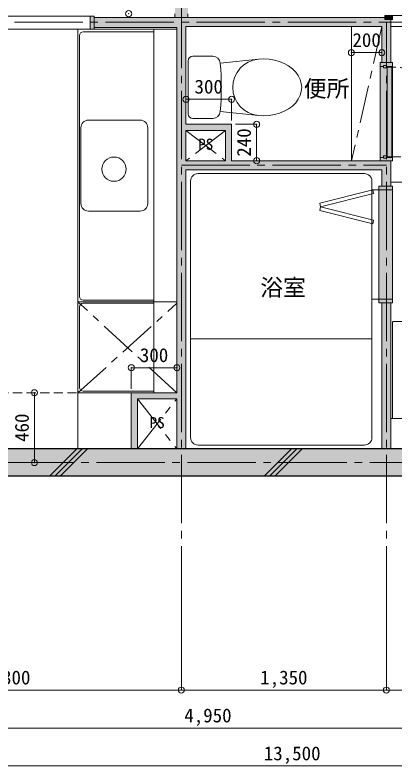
# Model space of a CAD drawing. Units: millimetres at full size, sheet at 1:50. Extents: x -9674 to 32603, y -6794 to 6791.
# Drawn here: x 21237 to 23739, y -5772 to -822 of the extents above; entities that cross this region are included whole.
import ezdxf
from ezdxf.enums import TextEntityAlignment as Align

# ---------------------------------------------------------------- set-up
doc = ezdxf.new("R2010")
doc.units = ezdxf.units.MM
doc.header["$LTSCALE"] = 50
doc.header["$PDMODE"] = 32
doc.header["$PDSIZE"] = 40
for name, pattern in [('CHAIN1', [8, 5, -1, 1, -1]), ('CHAIN2', [12, 9, -1, 1, -1]), ('DASHED1', [1.8, 1.2, -0.6])]:
    doc.linetypes.add(name, pattern=pattern)
for name, color, linetype, lineweight in [('1-0_芯', 7, 'CHAIN2', 9), ('1-1_躯体', 2, 'Continuous', 25), ('1-2_間仕切', 3, 'Continuous', 18), ('1-3_建具', 3, 'Continuous', 18), ('1-4_仕上げ', 4, 'Continuous', 9), ('1-5_設備', 7, 'Continuous', 9), ('1-7_その他', 7, 'DASHED1', 9), ('1-8_ハッチ', 4, 'Continuous', 9), ('1-A_文字', 7, 'Continuous', 9), ('1-B_寸法', 7, 'Continuous', 9), ('1-C_梁', 7, 'DASHED1', 9), ('1-D_記号', 7, 'CHAIN1', 9)]:
    doc.layers.add(name, color=color, linetype=linetype, lineweight=lineweight)
doc.layers.add('4-0', color=1, linetype='Continuous')
doc.layers.add('4-2', color=4, linetype='Continuous')
doc.styles.add('ＭＳ ゴシック', font='')
doc.styles.get('ＭＳ ゴシック').set_extended_font_data('MS Gothic')

msp = doc.modelspace()

# ---------------------------------------------------------------- linework, layer by layer
at = {"layer": '1-0_芯'}
for p, q in [((22332.51, -4772.48), (22332.51, 41.52)), ((20032.51, -868.48), (25282.51, -868.48)), ((23682.51, -4772.48), (23682.51, -868.48)), ((22332.51, -1812.48), (23682.51, -1812.48)), ((14572.51, -3772.48), (31582.51, -3772.48))]:
    msp.add_line(p, q, dxfattribs=at)
at = {"layer": '1-1_躯体'}
for p, q in [((24922.51, -3682.48), (20422.51, -3682.48)), ((24922.51, -3862.48), (20422.51, -3862.48))]:
    msp.add_line(p, q, dxfattribs=at)
at = {"layer": '1-2_間仕切'}
for p, q in [((21757.51, -838.48), (23672.51, -838.48)), ((23712.51, -1135.98), (23712.51, -850.98)), ((21757.51, -905.48), (22302.51, -905.48)), ((22302.51, -3312.48), (22302.51, -905.48)), ((22362.51, -898.48), (23652.51, -898.48)), ((22362.51, -1542.48), (22362.51, -898.48)), ((23652.51, -1135.98), (23652.51, -898.48)), ((22362.51, -1542.48), (22662.51, -1542.48)), ((22362.51, -1782.48), (22362.51, -1582.48)), ((22362.51, -1582.48), (22622.51, -1582.48)), ((22622.51, -1582.48), (22622.51, -1782.48)), ((22662.51, -1542.48), (22662.51, -1782.48)), ((22362.51, -1782.48), (22622.51, -1782.48)), ((22662.51, -1782.48), (23652.51, -1782.48)), ((23712.51, -1950.48), (23712.51, -1782.48)), ((23652.51, -1950.48), (23652.51, -1842.48)), ((23652.51, -3682.48), (23652.51, -2720.48)), ((23712.51, -3682.48), (23712.51, -2720.48)), ((22042.51, -3682.48), (22042.51, -3352.48)), ((22042.51, -3352.48), (22302.51, -3352.48)), ((22302.51, -3682.48), (22302.51, -3352.48))]:
    msp.add_line(p, q, dxfattribs=at)
at = {"layer": '1-2_間仕切', "color": 7, "lineweight": 9}
msp.add_line((23722.51, -1760.98), (23722.51, -1160.98), dxfattribs=at)
at = {"layer": '1-2_間仕切'}
for points in [[(22362.51, -3682.48), (22362.51, -1842.48), (23652.51, -1842.48)], [(22002.51, -3682.48), (22002.51, -3312.48), (22302.51, -3312.48)]]:
    msp.add_lwpolyline(points, dxfattribs=at)
at = {"layer": '1-3_建具', "color": 7, "lineweight": 9}
for p, q in [((21732.51, -829.48), (20982.51, -829.48)), ((23722.51, -825.98), (24472.51, -825.98)), ((20982.51, -914.48), (21732.51, -914.48)), ((24482.51, -898.48), (23712.51, -898.48)), ((23642.51, -1160.98), (23642.51, -1760.98)), ((23592.51, -1975.48), (23243.26, -2062.79)), ((23592.51, -1975.48), (23243.26, -2062.79)), ((23592.51, -1975.48), (23243.26, -2062.79)), ((23592.51, -1975.48), (23243.26, -2062.79)), ((23598.57, -1999.73), (23592.51, -1975.48)), ((23632.51, -1950.48), (23722.51, -1950.48)), ((23632.51, -1975.48), (23632.51, -1950.48)), ((23722.51, -1975.48), (23632.51, -1975.48)), ((23632.51, -2695.48), (23632.51, -1975.48)), ((23722.51, -1975.48), (23722.51, -1950.48)), ((23722.51, -2695.48), (23722.51, -1975.48)), ((23249.32, -2087.04), (23598.57, -1999.73)), ((23249.32, -2087.04), (23243.26, -2062.79)), ((23249.32, -2087.04), (23243.26, -2111.3)), ((23592.51, -2198.61), (23243.26, -2111.3)), ((23592.51, -2198.61), (23243.26, -2111.3)), ((23592.51, -2198.61), (23243.26, -2111.3)), ((23592.51, -2198.61), (23243.26, -2111.3)), ((23249.32, -2087.04), (23598.57, -2174.36)), ((23598.57, -2174.36), (23592.51, -2198.61)), ((23632.51, -2695.48), (23722.51, -2695.48)), ((23632.51, -2720.48), (23632.51, -2695.48)), ((23722.51, -2720.48), (23632.51, -2720.48)), ((23722.51, -2720.48), (23722.51, -2695.48))]:
    msp.add_line(p, q, dxfattribs=at)
at = {"layer": '1-3_建具'}
for p, q in [((21732.51, -829.48), (21757.51, -829.48)), ((21757.51, -829.48), (21757.51, -914.48)), ((22290.01, -838.48), (22290.01, -813.48)), ((22375.01, -838.48), (22290.01, -838.48)), ((22375.01, -838.48), (22375.01, -813.48)), ((23722.51, -1135.98), (23642.51, -1135.98)), ((23642.51, -1160.98), (23642.51, -1135.98)), ((23722.51, -1160.98), (23722.51, -1135.98)), ((23642.51, -1160.98), (23662.51, -1160.98)), ((23682.51, -1155.98), (23662.51, -1155.98)), ((23662.51, -1155.98), (23662.51, -1170.98)), ((23662.51, -1170.98), (23682.51, -1170.98)), ((23682.51, -1170.98), (23682.51, -1155.98)), ((23682.51, -1160.98), (23722.51, -1160.98)), ((23687.51, -1165.98), (23717.51, -1165.98)), ((23687.51, -1755.98), (23687.51, -1165.98)), ((23717.51, -1165.98), (23717.51, -1755.98)), ((23642.51, -1760.98), (23662.51, -1760.98)), ((23642.51, -1782.48), (23642.51, -1760.98)), ((23682.51, -1750.98), (23662.51, -1750.98)), ((23662.51, -1750.98), (23662.51, -1765.98)), ((23682.51, -1760.98), (23722.51, -1760.98)), ((23717.51, -1755.98), (23687.51, -1755.98)), ((23722.51, -1782.48), (23722.51, -1760.98)), ((23722.51, -1782.48), (23642.51, -1782.48))]:
    msp.add_line(p, q, dxfattribs=at)
at = {"layer": '1-3_建具', "color": 7, "linetype": 'DASHED1', "lineweight": 9}
msp.add_line((23717.51, -1755.98), (24307.51, -1755.98), dxfattribs=at)
at = {"layer": '1-3_建具'}
for points in [[(21732.51, -829.48), (21732.51, -914.48), (21757.51, -914.48)], [(23672.51, -850.98), (23672.51, -825.98), (23722.51, -825.98)], [(23672.51, -850.98), (23722.51, -850.98), (23722.51, -825.98)], [(23662.51, -1765.98), (23682.51, -1765.98), (23682.51, -1750.98)]]:
    msp.add_lwpolyline(points, dxfattribs=at)
at = {"layer": '1-3_建具', "color": 7, "linetype": 'DASHED1', "lineweight": 9}
msp.add_arc((23717.51, -1755.98), 590, 0, 90, dxfattribs=at)
at = {"layer": '1-4_仕上げ'}
msp.add_line((23452.51, -1782.48), (23452.51, -898.48), dxfattribs=at)
at = {"layer": '1-5_設備'}
for p, q in [((21650.51, -1609.98), (21650.51, -914.48)), ((21650.51, -3682.48), (21650.51, -922.48)), ((21685.51, -932.48), (22150.51, -932.48)), ((21757.51, -914.48), (22302.51, -914.48)), ((22150.51, -3312.48), (22150.51, -914.48)), ((21660.51, -2677.48), (21660.51, -957.48)), ((22377.51, -1474.14), (22377.51, -1124.14)), ((22407.51, -1094.14), (22538.75, -1094.14)), ((22588.59, -1140.14), (22839.66, -1113.49)), ((22588.59, -1458.13), (22839.66, -1484.79)), ((22060.51, -1514.88), (21720.51, -1514.88)), ((22407.51, -1504.14), (22538.75, -1504.14)), ((21670.51, -1564.88), (21670.51, -2064.88)), ((22110.51, -2064.88), (22110.51, -1564.88)), ((23537.51, -1867.48), (22442.51, -1867.48)), ((22392.51, -1917.48), (22392.51, -3607.48)), ((23587.51, -1917.48), (23587.51, -3607.48)), ((23592.51, -1975.48), (23243.26, -2062.79)), ((23632.51, -1975.48), (23587.51, -1975.48)), ((22060.51, -2114.88), (21720.51, -2114.88)), ((23592.51, -2198.61), (23243.26, -2111.3)), ((21650.51, -2712.48), (22302.51, -2712.48)), ((21685.51, -2702.48), (22150.51, -2702.48)), ((21685.51, -2722.48), (22150.51, -2722.48)), ((23632.51, -2695.48), (23587.51, -2695.48)), ((21660.51, -3277.48), (21660.51, -2747.48)), ((23722.51, -3482.48), (23722.51, -2847.48)), ((23727.51, -2842.48), (24517.51, -2842.48)), ((22392.51, -2957.48), (23587.51, -2957.48)), ((21650.51, -3312.48), (22302.51, -3312.48)), ((21685.51, -3302.48), (22150.51, -3302.48)), ((23712.51, -3482.48), (24887.51, -3482.48)), ((23537.51, -3657.48), (22442.51, -3657.48))]:
    msp.add_line(p, q, dxfattribs=at)
at = {"layer": '1-5_設備', "linetype": 'CHAIN1'}
for p, q in [((22302.51, -3312.48), (21650.51, -2712.48)), ((21650.51, -3312.48), (22302.51, -2722.48))]:
    msp.add_line(p, q, dxfattribs=at)
at = {"layer": '1-5_設備'}
msp.add_circle((21888.88, -1838.25), 80, dxfattribs=at)
for centre, radius, start, end in [((21685.51, -957.48), 25, 90, 180), ((22407.51, -1124.14), 30, 90, 180), ((22538.75, -1144.14), 50, 4.58408, 90), ((22856.78, -1299.14), 186.44, 95.269, 264.73099), ((20605.57, -1299.14), 1989.39, 355.41591, 4.58408), ((22407.51, -1474.14), 30, 180, 270), ((22538.75, -1454.14), 50, 270, 355.41591), ((21720.51, -1564.88), 50, 90, 180), ((22060.51, -1564.88), 50, 0, 90), ((22442.51, -1917.48), 50, 90, 180), ((23537.51, -1917.48), 50, 0, 90), ((21720.51, -2064.88), 50, 180, 270), ((22060.51, -2064.88), 50, 270, 0), ((21685.51, -2677.48), 25, 180, 270), ((21685.51, -2747.48), 25, 90, 180), ((23727.51, -2847.48), 5, 90, 180), ((21685.51, -3277.48), 25, 180, 270), ((22442.51, -3607.48), 50, 180, 270), ((23537.51, -3607.48), 50, 270, 0)]:
    msp.add_arc(centre, radius, start, end, dxfattribs=at)
msp.add_ellipse((22874.7, -1299.14), major_axis=(250, 0), ratio=0.75, start_param=4.5717762, end_param=7.9945941, dxfattribs=at)
at = {"layer": '1-7_その他', "color": 4, "linetype": 'CHAIN1'}
for p, q in [((23652.51, -898.48), (23452.51, -1782.48)), ((22362.51, -1582.48), (22622.51, -1782.48)), ((22622.51, -1582.48), (22362.51, -1782.48)), ((22042.51, -3352.48), (22302.51, -3682.48)), ((22042.51, -3682.48), (22302.51, -3352.48))]:
    msp.add_line(p, q, dxfattribs=at)
at = {"layer": '1-8_ハッチ'}
for p, q in [((21462.99, -3862.48), (21642.99, -3682.48)), ((21498.34, -3862.48), (21678.34, -3682.48)), ((21533.7, -3862.48), (21713.7, -3682.48)), ((22877.2, -3862.48), (23057.2, -3682.48)), ((22912.56, -3862.48), (23092.56, -3682.48)), ((22947.91, -3862.48), (23127.91, -3682.48))]:
    msp.add_line(p, q, dxfattribs=at)
at = {"layer": '1-B_寸法'}
for p, q in [((23652.51, -1070.29), (23452.51, -1070.29)), ((22662.51, -1377.53), (22362.51, -1377.53)), ((22662.51, -1516.54), (22662.51, -1377.53)), ((21364.66, -3312.48), (21364.66, -3772.48)), ((22332.51, -5272.48), (22332.51, -4772.48)), ((23682.51, -5272.48), (23682.51, -4772.48)), ((22332.51, -5272.48), (20032.51, -5272.48)), ((23682.51, -5272.48), (22332.51, -5272.48)), ((24982.51, -5272.48), (23682.51, -5272.48)), ((20032.51, -5522.48), (24982.51, -5522.48)), ((16312.51, -5772.48), (29812.51, -5772.48))]:
    msp.add_line(p, q, dxfattribs=at)
for points in [[(22688.44, -1542.48), (22827.45, -1542.48), (22827.45, -1782.48)], [(22002.51, -3286.54), (22002.51, -3147.53), (22302.51, -3147.53)]]:
    msp.add_lwpolyline(points, dxfattribs=at)
at = {"layer": '1-B_寸法', "color": 3}
for p in [(21985.01, -813.48), (23452.51, -1070.29), (23652.51, -1070.29), (22362.51, -1377.53), (22662.51, -1377.53), (22827.45, -1542.48), (22827.45, -1782.48), (22002.51, -3147.53), (22302.51, -3147.53), (21364.66, -3312.48), (21364.66, -3772.48), (22332.51, -5272.48), (23682.51, -5272.48)]:
    msp.add_point(p, dxfattribs=at)
at = {"layer": '1-C_梁'}
msp.add_line((22002.51, -3312.48), (20422.51, -3312.48), dxfattribs=at)
at = {"layer": '1-D_記号'}
msp.add_line((23712.51, -1923.48), (25157.51, -1923.48), dxfattribs=at)
at = {"layer": '4-0'}
msp.add_solid([(24922.51, -3682.48), (24922.51, -3862.48), (20422.51, -3682.48), (20422.51, -3862.48)], dxfattribs=at)
at = {"layer": '4-2'}
for points in [[(22290.01, 11.52), (22375.01, 11.52), (22290.01, -838.48), (22375.01, -838.48)], [(21757.51, -829.48), (21757.51, -914.48), (21732.51, -829.48), (21732.51, -914.48)], [(23672.51, -838.48), (21757.51, -838.48), (21757.51, -905.48)], [(23672.51, -838.48), (21757.51, -905.48), (22362.51, -898.48)], [(23672.51, -838.48), (22362.51, -898.48), (23652.51, -898.48)], [(23652.51, -1135.98), (23672.51, -850.98), (23672.51, -838.48)], [(23672.51, -838.48), (23652.51, -898.48), (23652.51, -1135.98)], [(23672.51, -825.98), (23672.51, -850.98), (23722.51, -825.98), (23722.51, -850.98)], [(23652.51, -1135.98), (23712.51, -1135.98), (23712.51, -850.98)], [(23652.51, -1135.98), (23712.51, -850.98), (23672.51, -850.98)], [(21757.51, -905.48), (22302.51, -905.48), (22362.51, -898.48)], [(22362.51, -898.48), (22302.51, -905.48), (22302.51, -3682.48)], [(22362.51, -898.48), (22302.51, -3682.48), (22362.51, -1582.48)], [(23642.51, -1782.48), (23722.51, -1782.48), (23642.51, -1135.98), (23722.51, -1135.98)], [(22302.51, -3682.48), (22362.51, -1782.48), (22362.51, -1582.48)], [(22362.51, -1542.48), (22362.51, -1582.48), (22622.51, -1582.48)], [(22362.51, -1542.48), (22622.51, -1582.48), (22662.51, -1542.48)], [(22622.51, -1782.48), (22662.51, -1782.48), (22662.51, -1542.48)], [(22622.51, -1582.48), (22622.51, -1782.48), (22662.51, -1542.48)], [(22302.51, -3682.48), (22362.51, -1842.48), (22362.51, -1782.48)], [(22362.51, -1782.48), (22362.51, -1842.48), (23652.51, -1842.48)], [(23712.51, -1782.48), (22362.51, -1782.48), (23652.51, -1842.48)], [(23652.51, -1950.48), (23712.51, -1950.48), (23712.51, -1782.48)], [(23712.51, -1782.48), (23652.51, -1842.48), (23652.51, -1950.48)], [(22302.51, -3682.48), (22362.51, -3682.48), (22362.51, -1842.48)], [(23632.51, -1950.48), (23722.51, -1950.48), (23632.51, -2720.48), (23722.51, -2720.48)], [(23652.51, -2720.48), (23712.51, -2720.48), (23652.51, -3682.48), (23712.51, -3682.48)], [(22302.51, -3352.48), (22302.51, -3312.48), (22002.51, -3312.48)], [(22002.51, -3312.48), (22002.51, -3682.48), (22042.51, -3682.48)], [(22002.51, -3312.48), (22042.51, -3682.48), (22042.51, -3352.48)], [(22002.51, -3312.48), (22042.51, -3352.48), (22302.51, -3352.48)]]:
    msp.add_solid(points, dxfattribs=at)

# ---------------------------------------------------------------- texts
at = {"layer": '1-A_文字', "style": 'ＭＳ ゴシック'}
for s, height, p in [('便所', 110, (23138.19, -1395.4)), ('PS', 73.31, (22442.51, -1732.48)), ('浴室', 110, (22851.95, -2706.44)), ('PS', 73.31, (22122.51, -3567.48))]:
    msp.add_text(s, height=height, dxfattribs=at).set_placement(p, align=Align.BOTTOM_LEFT)
at = {"layer": '1-B_寸法', "style": 'ＭＳ ゴシック'}
for s, p in [('200', (23458.76, -1060.29)), ('300', (22418.76, -1367.53)), ('300', (22058.76, -3137.53)), ('2,300', (21026.26, -5262.48)), ('1,350', (22851.26, -5262.48)), ('4,950', (22351.26, -5512.48)), ('13,500', (22875.01, -5762.48))]:
    msp.add_text(s, height=91.64, dxfattribs=at).set_placement(p, align=Align.BOTTOM_LEFT)
for s, p in [('240', (22817.45, -1756.23)), ('460', (21354.66, -3636.23))]:
    msp.add_text(s, height=91.64, rotation=90, dxfattribs=at).set_placement(p, align=Align.BOTTOM_LEFT)

doc.saveas('drawing.dxf')
